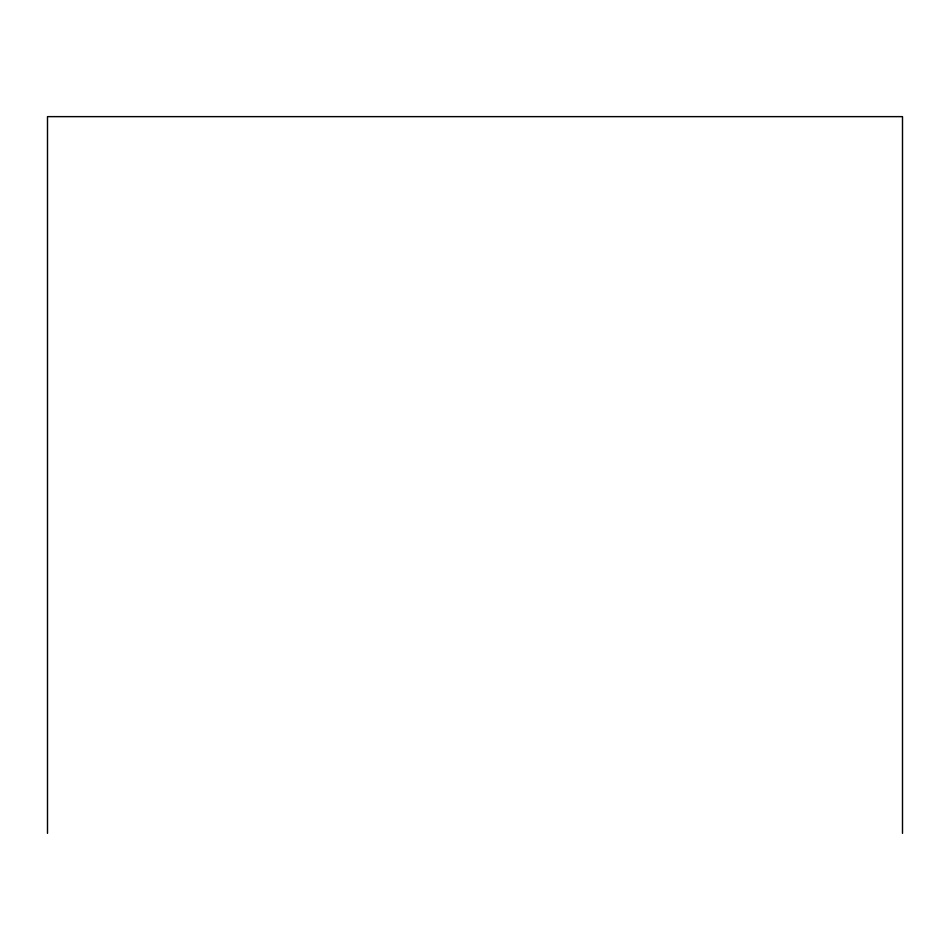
<?xml version="1.0" encoding="UTF-8"?>
<svg xmlns="http://www.w3.org/2000/svg" width="950" height="950" viewBox="0 0 950 950"><rect width="100%" height="100%" fill="white"/><g stroke="black" fill="none" stroke-linecap="round" stroke-linejoin="round"><path stroke-width="1.43" d="M902.5 833.364L902.5 116.636L47.5 116.636L47.5 833.364"/></g></svg>
